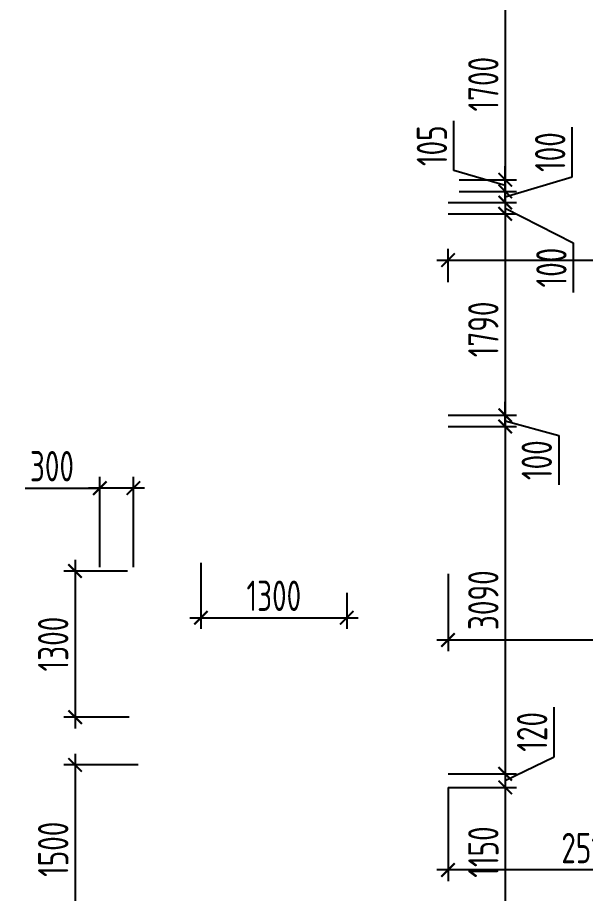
# Model space of a CAD drawing. Header units: millimetres. Extents: x -350007 to 536090, y -888 to 198380.
# Drawn here: x -215747 to -210690, y 95327 to 103119 of the extents above; entities that cross this region are included whole.
import ezdxf

# ---------------------------------------------------------------- set-up
doc = ezdxf.new("R2010")
doc.units = ezdxf.units.MM
doc.layers.add('АР_Размеры нов.', color=15, linetype='Continuous', lineweight=0)
doc.styles.add('ISOCPEUR', font='isocpeur.ttf', dxfattribs={"width": 0.7})
doc.dimstyles.new('R_100', dxfattribs={"dimtxt": 270, "dimasz": 120, "dimexe": 100, "dimexo": 0, "dimgap": 60, "dimtad": 1, "dimdec": 0, "dimrnd": 5, "dimzin": 0, "dimdsep": 46, "dimtxsty": 'ISOCPEUR', "dimblk": 'ARCHTICK', "dimcen": 0, "dimdle": 100, "dimclrd": 256, "dimclre": 256, "dimclrt": 256, "dimadec": 0, "dimazin": 0, "dimtfac": 2, "dimtdec": 0, "dimtofl": 0, "dimtmove": 1, "dimatfit": 3, "dimfxl": 1, "dimtvp": 3, "dimtolj": 1, "dimtzin": 0, "dimarcsym": 0})

# ---------------------------------------------------------------- blocks, each defined once
blk = doc.blocks.new('_ArchTick')
at = {"color": 0, "linetype": 'ByBlock', "const_width": 0.15}
blk.add_lwpolyline([(-0.5, -0.5), (0.5, 0.5)], dxfattribs=at)
blk = doc.blocks.new('*D2750')
at = {"layer": 'Defpoints', "color": 0, "ltscale": 100, "transparency": 16777216}
for p in [(-211763, 103375.4), (-211763, 101675.4), (-211404.8, 101675.4)]:
    blk.add_point(p, dxfattribs=at)
at = {"layer": 'АР_Размеры нов.', "lineweight": -2, "ltscale": 100, "transparency": 16777216}
for p, q in [((-211404.8, 103475.4), (-211404.8, 101575.4)), ((-211763, 103375.4), (-211304.8, 103375.4)), ((-211763, 101675.4), (-211304.8, 101675.4))]:
    blk.add_line(p, q, dxfattribs=at)
at = {"layer": 'АР_Размеры нов.', "lineweight": -2, "ltscale": 100, "transparency": 16777216, "xscale": 120, "yscale": 120, "zscale": 120}
for p, rotation in [((-211404.8, 103375.4), 90), ((-211404.8, 101675.4), 270)]:
    blk.add_blockref('_ArchTick', p, dxfattribs=dict(at, rotation=rotation))
at = {"layer": 'АР_Размеры нов.', "ltscale": 100, "transparency": 16777216, "insert": (-211599.8, 102525.4), "char_height": 270, "attachment_point": 5, "rotation": 90, "style": 'ISOCPEUR'}
blk.add_mtext('\\A1;1700', dxfattribs=at)
blk = doc.blocks.new('*D2751')
at = {"layer": 'Defpoints', "color": 0, "ltscale": 100, "transparency": 16777216}
for p in [(-211914, 96270.7), (-211914, 95120.7), (-211404.8, 95120.7)]:
    blk.add_point(p, dxfattribs=at)
at = {"layer": 'АР_Размеры нов.', "lineweight": -2, "ltscale": 100, "transparency": 16777216}
for p, q in [((-211404.8, 96370.7), (-211404.8, 95020.7)), ((-211914, 96270.7), (-211304.8, 96270.7)), ((-211914, 95120.7), (-211304.8, 95120.7))]:
    blk.add_line(p, q, dxfattribs=at)
at = {"layer": 'АР_Размеры нов.', "lineweight": -2, "ltscale": 100, "transparency": 16777216, "xscale": 120, "yscale": 120, "zscale": 120}
for p, rotation in [((-211404.8, 96270.7), 90), ((-211404.8, 95120.7), 270)]:
    blk.add_blockref('_ArchTick', p, dxfattribs=dict(at, rotation=rotation))
at = {"layer": 'АР_Размеры нов.', "ltscale": 100, "transparency": 16777216, "insert": (-211599.8, 95695.7), "char_height": 270, "attachment_point": 5, "rotation": 90, "style": 'ISOCPEUR'}
blk.add_mtext('\\A1;1150', dxfattribs=at)
blk = doc.blocks.new('*D2722')
at = {"layer": 'Defpoints', "color": 0, "ltscale": 100, "transparency": 16777216}
for p in [(-214766.2, 98195.1), (-215233.9, 96895.7), (-214753, 96895.7)]:
    blk.add_point(p, dxfattribs=at)
at = {"layer": 'АР_Размеры нов.', "lineweight": -2, "ltscale": 100, "transparency": 16777216}
for p, q in [((-215233.9, 98295.1), (-215233.9, 96795.7)), ((-214766.2, 98195.1), (-215333.9, 98195.1)), ((-214753, 96895.7), (-215333.9, 96895.7))]:
    blk.add_line(p, q, dxfattribs=at)
at = {"layer": 'АР_Размеры нов.', "lineweight": -2, "ltscale": 100, "transparency": 16777216, "xscale": 120, "yscale": 120, "zscale": 120}
for p, rotation in [((-215233.9, 98195.1), 90), ((-215233.9, 96895.7), 270)]:
    blk.add_blockref('_ArchTick', p, dxfattribs=dict(at, rotation=rotation))
at = {"layer": 'АР_Размеры нов.', "ltscale": 100, "transparency": 16777216, "insert": (-215428.9, 97545.4), "char_height": 270, "attachment_point": 5, "rotation": 90, "style": 'ISOCPEUR'}
blk.add_mtext('\\A1;1300', dxfattribs=at)
blk = doc.blocks.new('*D2723')
at = {"layer": 'Defpoints', "color": 0, "ltscale": 100, "transparency": 16777216}
for p in [(-214672.2, 96470.4), (-215233.9, 94969.7), (-214712.2, 94969.7)]:
    blk.add_point(p, dxfattribs=at)
at = {"layer": 'АР_Размеры нов.', "lineweight": -2, "ltscale": 100, "transparency": 16777216}
for p, q in [((-215233.9, 96570.4), (-215233.9, 94869.7)), ((-214672.2, 96470.4), (-215333.9, 96470.4)), ((-214712.2, 94969.7), (-215333.9, 94969.7))]:
    blk.add_line(p, q, dxfattribs=at)
at = {"layer": 'АР_Размеры нов.', "lineweight": -2, "ltscale": 100, "transparency": 16777216, "xscale": 120, "yscale": 120, "zscale": 120}
for p, rotation in [((-215233.9, 96470.4), 90), ((-215233.9, 94969.7), 270)]:
    blk.add_blockref('_ArchTick', p, dxfattribs=dict(at, rotation=rotation))
at = {"layer": 'АР_Размеры нов.', "ltscale": 100, "transparency": 16777216, "insert": (-215428.9, 95720), "char_height": 270, "attachment_point": 5, "rotation": 90, "style": 'ISOCPEUR'}
blk.add_mtext('\\A1;1500', dxfattribs=at)
blk = doc.blocks.new('*D2729')
at = {"layer": 'Defpoints', "color": 0, "ltscale": 100, "transparency": 16777216}
for p in [(-214114, 98268.6), (-212815.3, 98002.2, 0), (-212815.3, 97779.8)]:
    blk.add_point(p, dxfattribs=at)
at = {"layer": 'АР_Размеры нов.', "lineweight": -2, "ltscale": 100, "transparency": 16777216}
for p, q in [((-214114, 98268.6), (-214114, 97679.8)), ((-212815.3, 98002.2), (-212815.3, 97679.8)), ((-214214, 97779.8), (-212715.3, 97779.8))]:
    blk.add_line(p, q, dxfattribs=at)
at = {"layer": 'АР_Размеры нов.', "lineweight": -2, "ltscale": 100, "transparency": 16777216, "xscale": 120, "yscale": 120, "zscale": 120, "rotation": 180}
blk.add_blockref('_ArchTick', (-214114, 97779.8), dxfattribs=at)
at = {"layer": 'АР_Размеры нов.', "lineweight": -2, "ltscale": 100, "transparency": 16777216, "xscale": 120, "yscale": 120, "zscale": 120}
blk.add_blockref('_ArchTick', (-212815.3, 97779.8), dxfattribs=at)
at = {"layer": 'АР_Размеры нов.', "ltscale": 100, "transparency": 16777216, "insert": (-213464.7, 97974.8), "char_height": 270, "attachment_point": 5, "style": 'ISOCPEUR'}
blk.add_mtext('\\A1;1300', dxfattribs=at)
blk = doc.blocks.new('*D2798')
at = {"layer": 'Defpoints', "color": 0, "ltscale": 100, "transparency": 16777216}
for p in [(-215013.5, 98932.5), (-215013.5, 98229), (-214715.3, 98229)]:
    blk.add_point(p, dxfattribs=at)
at = {"layer": 'АР_Размеры нов.', "lineweight": -2, "ltscale": 100, "transparency": 16777216}
for p, q in [((-215013.5, 98229), (-215013.5, 99032.5)), ((-214715.3, 98229), (-214715.3, 99032.5)), ((-215679.5, 98932.5), (-215013.5, 98932.5)), ((-214615.3, 98932.5), (-215113.5, 98932.5))]:
    blk.add_line(p, q, dxfattribs=at)
at = {"layer": 'АР_Размеры нов.', "lineweight": -2, "ltscale": 100, "transparency": 16777216, "xscale": 120, "yscale": 120, "zscale": 120, "rotation": 180}
blk.add_blockref('_ArchTick', (-215013.5, 98932.5), dxfattribs=at)
at = {"layer": 'АР_Размеры нов.', "lineweight": -2, "ltscale": 100, "transparency": 16777216, "xscale": 120, "yscale": 120, "zscale": 120}
blk.add_blockref('_ArchTick', (-214715.3, 98932.5), dxfattribs=at)
at = {"layer": 'АР_Размеры нов.', "ltscale": 100, "transparency": 16777216, "insert": (-215440, 99127.5), "char_height": 270, "attachment_point": 5, "style": 'ISOCPEUR'}
blk.add_mtext('\\A1;300', dxfattribs=at)
blk = doc.blocks.new('*D2998')
at = {"layer": 'Defpoints', "color": 0, "ltscale": 500, "transparency": 16777216}
for p in [(-211814, 101675.4, 0.6), (-211814, 101572.4, 0.6), (-211404.8, 101572.4)]:
    blk.add_point(p, dxfattribs=at)
at = {"layer": 'АР_Размеры нов.', "lineweight": -2, "ltscale": 500, "transparency": 16777216}
for p, q in [((-211862.5, 101757.5), (-211862.5, 102198.8)), ((-211404.8, 101675.4), (-211404.8, 101795.4)), ((-211404.8, 101623.9), (-211862.5, 101757.5)), ((-211814, 101675.4), (-211304.8, 101675.4)), ((-211404.8, 101675.4), (-211404.8, 101572.4)), ((-211814, 101572.4), (-211304.8, 101572.4)), ((-211404.8, 101572.4), (-211404.8, 101452.4))]:
    blk.add_line(p, q, dxfattribs=at)
at = {"layer": 'АР_Размеры нов.', "lineweight": -2, "ltscale": 500, "transparency": 16777216, "xscale": 120, "yscale": 120, "zscale": 120}
for p, rotation in [((-211404.8, 101675.4), 270), ((-211404.8, 101572.4), 90)]:
    blk.add_blockref('_ArchTick', p, dxfattribs=dict(at, rotation=rotation))
at = {"layer": 'АР_Размеры нов.', "lineweight": 13, "ltscale": 500, "transparency": 16777216, "insert": (-212057.5, 101978.1), "char_height": 270, "attachment_point": 5, "rotation": 90, "style": 'ISOCPEUR'}
blk.add_mtext('\\A1;105', dxfattribs=at)
blk = doc.blocks.new('*D2999')
at = {"layer": 'Defpoints', "color": 0, "ltscale": 500, "transparency": 16777216}
for p in [(-211763, 101372.4), (-211914, 99580.7), (-211404.8, 99580.7)]:
    blk.add_point(p, dxfattribs=at)
at = {"layer": 'АР_Размеры нов.', "lineweight": -2, "ltscale": 500, "transparency": 16777216}
for p, q in [((-211404.8, 101472.4), (-211404.8, 99480.7)), ((-211763, 101372.4), (-211304.8, 101372.4)), ((-211914, 99580.7), (-211304.8, 99580.7))]:
    blk.add_line(p, q, dxfattribs=at)
at = {"layer": 'АР_Размеры нов.', "lineweight": -2, "ltscale": 500, "transparency": 16777216, "xscale": 120, "yscale": 120, "zscale": 120}
for p, rotation in [((-211404.8, 101372.4), 90), ((-211404.8, 99580.7), 270)]:
    blk.add_blockref('_ArchTick', p, dxfattribs=dict(at, rotation=rotation))
at = {"layer": 'АР_Размеры нов.', "lineweight": 13, "ltscale": 500, "transparency": 16777216, "insert": (-211599.8, 100344.4), "char_height": 270, "attachment_point": 5, "rotation": 90, "style": 'ISOCPEUR'}
blk.add_mtext('\\A1;1790', dxfattribs=at)
blk = doc.blocks.new('*D3000')
at = {"layer": 'Defpoints', "color": 0, "ltscale": 500, "transparency": 16777216}
for p in [(-211763, 99480.7), (-211763, 96390.7), (-211404.8, 96390.7)]:
    blk.add_point(p, dxfattribs=at)
at = {"layer": 'АР_Размеры нов.', "lineweight": -2, "ltscale": 500, "transparency": 16777216}
for p, q in [((-211404.8, 99580.7), (-211404.8, 96290.7)), ((-211763, 99480.7), (-211304.8, 99480.7)), ((-211763, 96390.7), (-211304.8, 96390.7))]:
    blk.add_line(p, q, dxfattribs=at)
at = {"layer": 'АР_Размеры нов.', "lineweight": -2, "ltscale": 500, "transparency": 16777216, "xscale": 120, "yscale": 120, "zscale": 120}
for p, rotation in [((-211404.8, 99480.7), 90), ((-211404.8, 96390.7), 270)]:
    blk.add_blockref('_ArchTick', p, dxfattribs=dict(at, rotation=rotation))
at = {"layer": 'АР_Размеры нов.', "lineweight": 13, "ltscale": 500, "transparency": 16777216, "insert": (-211599.8, 97935.7), "char_height": 270, "attachment_point": 5, "rotation": 90, "style": 'ISOCPEUR'}
blk.add_mtext('\\A1;3090', dxfattribs=at)
blk = doc.blocks.new('*D3001')
at = {"layer": 'Defpoints', "color": 0, "ltscale": 500, "transparency": 16777216}
for p in [(-211914, 96390.7), (-211914, 96270.7), (-211404.8, 96270.7)]:
    blk.add_point(p, dxfattribs=at)
at = {"layer": 'АР_Размеры нов.', "lineweight": -2, "ltscale": 500, "transparency": 16777216}
for p, q in [((-210970.5, 96543.9), (-210970.5, 96985.2)), ((-211404.8, 96330.7), (-210970.5, 96543.9)), ((-211404.8, 96490.7), (-211404.8, 96170.7)), ((-211914, 96390.7), (-211304.8, 96390.7)), ((-211914, 96270.7), (-211304.8, 96270.7))]:
    blk.add_line(p, q, dxfattribs=at)
at = {"layer": 'АР_Размеры нов.', "lineweight": -2, "ltscale": 500, "transparency": 16777216, "xscale": 120, "yscale": 120, "zscale": 120}
for p, rotation in [((-211404.8, 96390.7), 90), ((-211404.8, 96270.7), 270)]:
    blk.add_blockref('_ArchTick', p, dxfattribs=dict(at, rotation=rotation))
at = {"layer": 'АР_Размеры нов.', "lineweight": 13, "ltscale": 500, "transparency": 16777216, "insert": (-211165.5, 96764.6), "char_height": 270, "attachment_point": 5, "rotation": 90, "style": 'ISOCPEUR'}
blk.add_mtext('\\A1;120', dxfattribs=at)
blk = doc.blocks.new('*D3012')
at = {"layer": 'Defpoints', "color": 0, "ltscale": 500, "transparency": 16777216}
for p in [(-209398.4, 96390.7), (-211914, 96270.7), (-211914, 95536.2)]:
    blk.add_point(p, dxfattribs=at)
at = {"layer": 'АР_Размеры нов.', "lineweight": -2, "ltscale": 500, "transparency": 16777216}
for p, q in [((-209398.4, 96390.7), (-209398.4, 95436.2)), ((-211914, 96270.7), (-211914, 95436.2)), ((-209298.4, 95536.2), (-212014, 95536.2))]:
    blk.add_line(p, q, dxfattribs=at)
at = {"layer": 'АР_Размеры нов.', "lineweight": -2, "ltscale": 500, "transparency": 16777216, "xscale": 120, "yscale": 120, "zscale": 120, "rotation": 180}
blk.add_blockref('_ArchTick', (-211914, 95536.2), dxfattribs=at)
at = {"layer": 'АР_Размеры нов.', "lineweight": -2, "ltscale": 500, "transparency": 16777216, "xscale": 120, "yscale": 120, "zscale": 120}
blk.add_blockref('_ArchTick', (-209398.4, 95536.2), dxfattribs=at)
at = {"layer": 'АР_Размеры нов.', "lineweight": 13, "ltscale": 500, "transparency": 16777216, "insert": (-210656.2, 95731.2), "char_height": 270, "attachment_point": 5, "style": 'ISOCPEUR'}
blk.add_mtext('\\A1;2515', dxfattribs=at)
blk = doc.blocks.new('*D3089')
at = {"layer": 'Defpoints', "color": 0, "transparency": 16777216}
for p in [(-211914, 98169.5), (-208007.7, 98169.5), (-208007.7, 97582.4)]:
    blk.add_point(p, dxfattribs=at)
at = {"layer": 'АР_Размеры нов.', "lineweight": -2, "transparency": 16777216}
for p, q in [((-211914, 98169.5), (-211914, 97482.4)), ((-208007.7, 98169.5), (-208007.7, 97482.4)), ((-212014, 97582.4), (-207907.7, 97582.4))]:
    blk.add_line(p, q, dxfattribs=at)
at = {"layer": 'АР_Размеры нов.', "lineweight": -2, "transparency": 16777216, "xscale": 120, "yscale": 120, "zscale": 120, "rotation": 180}
blk.add_blockref('_ArchTick', (-211914, 97582.4), dxfattribs=at)
at = {"layer": 'АР_Размеры нов.', "lineweight": -2, "transparency": 16777216, "xscale": 120, "yscale": 120, "zscale": 120}
blk.add_blockref('_ArchTick', (-208007.7, 97582.4), dxfattribs=at)
at = {"layer": 'АР_Размеры нов.', "transparency": 16777216, "insert": (-209960.8, 97777.4), "char_height": 270, "attachment_point": 5, "style": 'ISOCPEUR'}
blk.add_mtext('\\A1;3905', dxfattribs=at)
blk = doc.blocks.new('*D4011')
at = {"layer": 'Defpoints', "color": 0, "transparency": 16777216}
for p in [(-211814, 101572.4, 0.6), (-211914, 101472.4), (-211404.8, 101472.4)]:
    blk.add_point(p, dxfattribs=at)
at = {"layer": 'АР_Размеры нов.', "lineweight": -2, "transparency": 16777216}
for p, q in [((-210809.8, 101700.9), (-210809.8, 102142.2)), ((-211404.8, 101522.4), (-210809.8, 101700.9)), ((-211404.8, 101572.4), (-211404.8, 101692.4)), ((-211814, 101572.4), (-211304.8, 101572.4)), ((-211404.8, 101572.4), (-211404.8, 101472.4)), ((-211914, 101472.4), (-211304.8, 101472.4)), ((-211404.8, 101472.4), (-211404.8, 101352.4))]:
    blk.add_line(p, q, dxfattribs=at)
at = {"layer": 'АР_Размеры нов.', "lineweight": -2, "transparency": 16777216, "xscale": 120, "yscale": 120, "zscale": 120}
for p, rotation in [((-211404.8, 101572.4), 270), ((-211404.8, 101472.4), 90)]:
    blk.add_blockref('_ArchTick', p, dxfattribs=dict(at, rotation=rotation))
at = {"layer": 'АР_Размеры нов.', "transparency": 16777216, "insert": (-211004.8, 101921.6), "char_height": 270, "attachment_point": 5, "rotation": 90, "style": 'ISOCPEUR'}
blk.add_mtext('\\A1;100', dxfattribs=at)
blk = doc.blocks.new('*D4012')
at = {"layer": 'Defpoints', "color": 0, "transparency": 16777216}
for p in [(-211914, 101472.4), (-211914, 101372.4), (-211404.8, 101372.4)]:
    blk.add_point(p, dxfattribs=at)
at = {"layer": 'АР_Размеры нов.', "lineweight": -2, "transparency": 16777216}
for p, q in [((-211404.8, 101472.4), (-211404.8, 101592.4)), ((-211914, 101472.4), (-211304.8, 101472.4)), ((-211404.8, 101472.4), (-211404.8, 101372.4)), ((-211914, 101372.4), (-211304.8, 101372.4)), ((-211404.8, 101422.4), (-210798.9, 101114.9)), ((-211404.8, 101372.4), (-211404.8, 101252.4)), ((-210798.9, 101114.9), (-210798.9, 100673.6))]:
    blk.add_line(p, q, dxfattribs=at)
at = {"layer": 'АР_Размеры нов.', "lineweight": -2, "transparency": 16777216, "xscale": 120, "yscale": 120, "zscale": 120}
for p, rotation in [((-211404.8, 101472.4), 270), ((-211404.8, 101372.4), 90)]:
    blk.add_blockref('_ArchTick', p, dxfattribs=dict(at, rotation=rotation))
at = {"layer": 'АР_Размеры нов.', "transparency": 16777216, "insert": (-210993.9, 100894.2), "char_height": 270, "attachment_point": 5, "rotation": 90, "style": 'ISOCPEUR'}
blk.add_mtext('\\A1;100', dxfattribs=at)
blk = doc.blocks.new('*D4033')
at = {"layer": 'Defpoints', "color": 0, "transparency": 16777216}
for p in [(-208007.7, 100960.5), (-211914, 100763.9), (-208007.7, 100653.4)]:
    blk.add_point(p, dxfattribs=at)
at = {"layer": 'АР_Размеры нов.', "lineweight": -2, "transparency": 16777216}
for p, q in [((-211914, 100763.9), (-211914, 101060.5)), ((-208007.7, 100653.4), (-208007.7, 101060.5)), ((-212014, 100960.5), (-207907.7, 100960.5))]:
    blk.add_line(p, q, dxfattribs=at)
at = {"layer": 'АР_Размеры нов.', "lineweight": -2, "transparency": 16777216, "xscale": 120, "yscale": 120, "zscale": 120, "rotation": 180}
blk.add_blockref('_ArchTick', (-211914, 100960.5), dxfattribs=at)
at = {"layer": 'АР_Размеры нов.', "lineweight": -2, "transparency": 16777216, "xscale": 120, "yscale": 120, "zscale": 120}
blk.add_blockref('_ArchTick', (-208007.7, 100960.5), dxfattribs=at)
at = {"layer": 'АР_Размеры нов.', "transparency": 16777216, "insert": (-209960.9, 101155.5), "char_height": 270, "attachment_point": 5, "style": 'ISOCPEUR'}
blk.add_mtext('\\A1;3905', dxfattribs=at)
blk = doc.blocks.new('*D4038')
at = {"layer": 'Defpoints', "color": 0, "transparency": 16777216}
for p in [(-211914, 99580.7), (-211404.8, 99580.7), (-211914, 99480.7)]:
    blk.add_point(p, dxfattribs=at)
at = {"layer": 'АР_Размеры нов.', "lineweight": -2, "transparency": 16777216}
for p, q in [((-211404.8, 99580.7), (-211404.8, 99700.7)), ((-211914, 99580.7), (-211304.8, 99580.7)), ((-211404.8, 99480.7), (-211404.8, 99580.7)), ((-211404.8, 99530.7), (-210928.9, 99401.9)), ((-211914, 99480.7), (-211304.8, 99480.7)), ((-211404.8, 99480.7), (-211404.8, 99360.7)), ((-210928.9, 99401.9), (-210928.9, 98960.6))]:
    blk.add_line(p, q, dxfattribs=at)
at = {"layer": 'АР_Размеры нов.', "lineweight": -2, "transparency": 16777216, "xscale": 120, "yscale": 120, "zscale": 120}
for p, rotation in [((-211404.8, 99580.7), 270), ((-211404.8, 99480.7), 90)]:
    blk.add_blockref('_ArchTick', p, dxfattribs=dict(at, rotation=rotation))
at = {"layer": 'АР_Размеры нов.', "transparency": 16777216, "insert": (-211123.9, 99181.3), "char_height": 270, "attachment_point": 5, "rotation": 90, "style": 'ISOCPEUR'}
blk.add_mtext('\\A1;100', dxfattribs=at)

msp = doc.modelspace()

# ---------------------------------------------------------------- dimensions: what is measured, and where the dimension line sits
at = {"layer": 'АР_Размеры нов.', "ltscale": 100}
for base, p1, p2, picture, middle in [((-211404.8, 101675.4), (-211763, 103375.4), (-211763, 101675.4), '*D2750', (-211599.8, 102525.4)), ((-215233.9, 96895.7), (-214766.2, 98195.1), (-214753, 96895.7), '*D2722', (-215428.9, 97545.4)), ((-215233.9, 94969.7), (-214672.2, 96470.4), (-214712.2, 94969.7), '*D2723', (-215428.9, 95720)), ((-211404.8, 95120.7), (-211914, 96270.7), (-211914, 95120.7), '*D2751', (-211599.8, 95695.7))]:
    dim = msp.add_linear_dim(base=base, p1=p1, p2=p2, angle=90, dimstyle='R_100', override={"dimpost": '\\X', "dimfxl": 300, "dimarcsym": 1}, dxfattribs=at)
    dim.commit()
    dim.dimension.update_dxf_attribs({"geometry": picture, "text_midpoint": middle})
at = {"layer": 'АР_Размеры нов.', "lineweight": 13, "ltscale": 500}
for base, p1, p2, override, picture, middle in [((-211404.8, 101572.4), (-211814, 101675.4, 0.6), (-211814, 101572.4, 0.6), {"dimpost": '\\X', "dimfxl": 300, "dimarcsym": 1}, '*D2998', (-211862.5, 101817.5)), ((-211404.8, 99580.7), (-211763, 101372.4), (-211914, 99580.7), {"dimpost": '\\X'}, '*D2999', (-211404.8, 100344.4)), ((-211404.8, 96270.7), (-211914, 96390.7), (-211914, 96270.7), {"dimpost": '\\X'}, '*D3001', (-210970.5, 96603.9))]:
    dim = msp.add_linear_dim(base=base, p1=p1, p2=p2, angle=90, dimstyle='R_100', override=override, dxfattribs=at)
    dim.commit()
    dim.dimension.update_dxf_attribs({"geometry": picture, "text_midpoint": middle, "dimtype": 160})
at = {"layer": 'АР_Размеры нов.'}
dim = msp.add_linear_dim(base=(-211404.8, 101472.4), p1=(-211814, 101572.4, 0.6), p2=(-211914, 101472.4), angle=90, dimstyle='R_100', override={"dimpost": '\\X', "dimfxl": 300, "dimarcsym": 1}, dxfattribs=at)
dim.commit()
dim.dimension.update_dxf_attribs({"geometry": '*D4011', "text_midpoint": (-211004.8, 101760.9)})
for base, p1, p2, override, picture, middle in [((-211404.8, 101372.4), (-211914, 101472.4), (-211914, 101372.4), {"dimpost": '\\X', "dimfxl": 300, "dimarcsym": 1}, '*D4012', (-210798.9, 101054.9)), ((-211404.8, 99580.7), (-211914, 99480.7), (-211914, 99580.7), {"dimpost": '\\X'}, '*D4038', (-210928.9, 99341.9))]:
    dim = msp.add_linear_dim(base=base, p1=p1, p2=p2, angle=90, dimstyle='R_100', override=override, dxfattribs=at)
    dim.commit()
    dim.dimension.update_dxf_attribs({"geometry": picture, "text_midpoint": middle, "dimtype": 160})
for base, p1, p2, picture, middle in [((-208007.7, 100960.5), (-211914, 100763.9), (-208007.7, 100653.4), '*D4033', (-209960.9, 101155.5)), ((-208007.7, 97582.4), (-211914, 98169.5), (-208007.7, 98169.5), '*D3089', (-209960.8, 97777.4))]:
    dim = msp.add_linear_dim(base=base, p1=p1, p2=p2, dimstyle='R_100', override={"dimpost": '\\X'}, dxfattribs=at)
    dim.commit()
    dim.dimension.update_dxf_attribs({"geometry": picture, "text_midpoint": middle})
at = {"layer": 'АР_Размеры нов.', "lineweight": 13, "ltscale": 500}
dim = msp.add_linear_dim(base=(-211404.8, 96390.7), p1=(-211763, 99480.7), p2=(-211763, 96390.7), angle=90, dimstyle='R_100', override={"dimpost": '\\X'}, dxfattribs=at)
dim.commit()
dim.dimension.update_dxf_attribs({"geometry": '*D3000', "text_midpoint": (-211599.8, 97935.7)})
at = {"layer": 'АР_Размеры нов.', "ltscale": 100}
dim = msp.add_linear_dim(base=(-215013.5, 98932.5), p1=(-214715.3, 98229), p2=(-215013.5, 98229), dimstyle='R_100', override={"dimpost": '\\X', "dimfxl": 300, "dimarcsym": 1}, dxfattribs=at)
dim.commit()
dim.dimension.update_dxf_attribs({"geometry": '*D2798', "text_midpoint": (-215440, 98782), "dimtype": 160})
dim = msp.add_linear_dim(base=(-212815.3, 97779.8), p1=(-214114, 98268.6), p2=(-212815.3, 98002.2, 0), dimstyle='R_100', override={"dimpost": '\\X', "dimfxl": 2.5, "dimarcsym": 1}, dxfattribs=at)
dim.commit()
dim.dimension.update_dxf_attribs({"geometry": '*D2729', "text_midpoint": (-213464.7, 97974.8)})
at = {"layer": 'АР_Размеры нов.', "lineweight": 13, "ltscale": 500}
dim = msp.add_linear_dim(base=(-211914, 95536.2), p1=(-209398.4, 96390.7), p2=(-211914, 96270.7), dimstyle='R_100', override={"dimpost": '\\X', "dimfxl": 300, "dimarcsym": 1}, dxfattribs=at)
dim.commit()
dim.dimension.update_dxf_attribs({"geometry": '*D3012', "text_midpoint": (-210656.2, 95731.2)})

doc.saveas('drawing.dxf')
